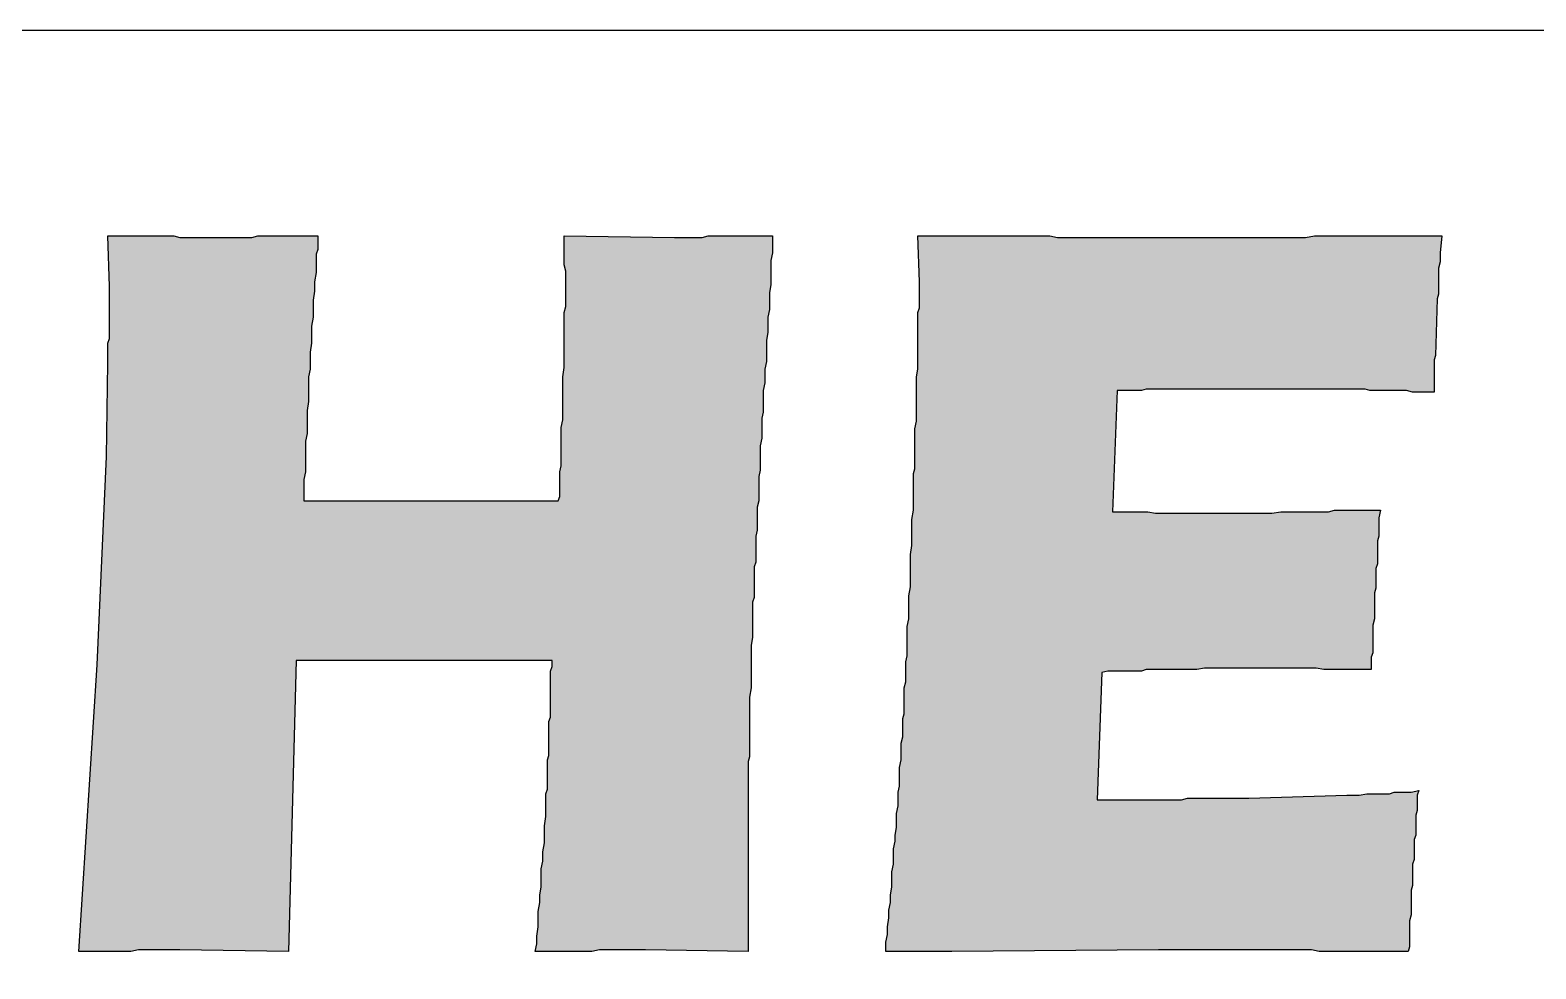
# Model space of a CAD drawing. Extents: x 0 to 37.6, y 0 to 24.
# Drawn here: x 33.078 to 33.893, y 6.915 to 7.422 of the extents above; entities that cross this region are included whole.
import ezdxf

# ---------------------------------------------------------------- set-up
doc = ezdxf.new("R2010")
doc.units = 0
doc.header["$LTSCALE"] = 10
doc.header["$MEASUREMENT"] = 0
doc.layers.add('BDR-18', color=1, linetype='Continuous')

# ---------------------------------------------------------------- blocks, each defined once
blk = doc.blocks.new('hel_logo_borderless')
at = {"layer": 'BDR-18', "linetype": 'ByBlock'}
h = blk.add_hatch(color=256, dxfattribs=at)
h.dxf.hatch_style = 1
h.paths.add_polyline_path([(0.60466, 1.37716), (0.6146, 1.532), (0.61957, 1.64461), (0.6204, 1.69512), (0.6204, 1.6976), (0.6204, 1.70009), (0.6204, 1.70257), (0.6204, 1.70588), (0.62123, 1.70837), (0.62123, 1.71085), (0.62123, 1.71334), (0.62123, 1.71582), (0.62123, 1.71913), (0.62123, 1.72162), (0.62123, 1.7241), (0.62123, 1.72658), (0.62123, 1.72907), (0.62123, 1.73155), (0.62123, 1.73404), (0.62123, 1.73652), (0.6204, 1.76385), (0.62288, 1.76385), (0.62537, 1.76385), (0.63033, 1.76385), (0.6353, 1.76385), (0.63944, 1.76385), (0.64358, 1.76385), (0.64772, 1.76385), (0.65186, 1.76385), (0.656, 1.76385), (0.65931, 1.76302), (0.66263, 1.76302), (0.66594, 1.76302), (0.66925, 1.76302), (0.67256, 1.76302), (0.67505, 1.76302), (0.67753, 1.76302), (0.68002, 1.76302), (0.68498, 1.76302), (0.68664, 1.76302), (0.68995, 1.76302), (0.69244, 1.76302), (0.69492, 1.76302), (0.69823, 1.76302), (0.70154, 1.76385), (0.70486, 1.76385), (0.709, 1.76385), (0.71231, 1.76385), (0.71645, 1.76385), (0.72059, 1.76385), (0.72473, 1.76385), (0.7297, 1.76385), (0.73384, 1.76385), (0.73384, 1.76136), (0.73384, 1.75888), (0.73384, 1.75639), (0.73301, 1.75391), (0.73301, 1.75143), (0.73301, 1.74894), (0.73301, 1.74646), (0.73301, 1.74397), (0.73218, 1.739), (0.73218, 1.73404), (0.73135, 1.72907), (0.73135, 1.7241), (0.73135, 1.71996), (0.73053, 1.71499), (0.73053, 1.71002), (0.73053, 1.70588), (0.7297, 1.70092), (0.7297, 1.69595), (0.7297, 1.69181), (0.72887, 1.68767), (0.72887, 1.6827), (0.72887, 1.67856), (0.72887, 1.67442), (0.72804, 1.66945), (0.72804, 1.66531), (0.72804, 1.66117), (0.72804, 1.65703), (0.72721, 1.65289), (0.72721, 1.64875), (0.72721, 1.64461), (0.72721, 1.64047), (0.72721, 1.63633), (0.72638, 1.63219), (0.72638, 1.62805), (0.72638, 1.62391), (0.72638, 1.6206), (0.86384, 1.6206), (0.86467, 1.62308), (0.86467, 1.62639), (0.86467, 1.62971), (0.86467, 1.63302), (0.86467, 1.63633), (0.86549, 1.63964), (0.86549, 1.64378), (0.86549, 1.64792), (0.86549, 1.65123), (0.86549, 1.65537), (0.86549, 1.66034), (0.86632, 1.66448), (0.86632, 1.66862), (0.86632, 1.67359), (0.86632, 1.67856), (0.86632, 1.68104), (0.86632, 1.6827), (0.86632, 1.68518), (0.86632, 1.68767), (0.86715, 1.69264), (0.86715, 1.69678), (0.86715, 1.70092), (0.86715, 1.70506), (0.86715, 1.7092), (0.86715, 1.71334), (0.86715, 1.71665), (0.86715, 1.71996), (0.86715, 1.72244), (0.86798, 1.72576), (0.86798, 1.72824), (0.86798, 1.73072), (0.86798, 1.73321), (0.86798, 1.73735), (0.86798, 1.739), (0.86798, 1.74149), (0.86798, 1.7448), (0.86715, 1.74811), (0.86715, 1.75143), (0.86715, 1.75474), (0.86715, 1.75971), (0.86715, 1.76385), (0.92677, 1.76302), (0.93008, 1.76302), (0.93174, 1.76302), (0.93422, 1.76302), (0.93588, 1.76302), (0.93919, 1.76302), (0.94167, 1.76302), (0.94498, 1.76385), (0.9483, 1.76385), (0.95244, 1.76385), (0.95658, 1.76385), (0.96072, 1.76385), (0.96486, 1.76385), (0.96734, 1.76385), (0.96983, 1.76385), (0.97231, 1.76385), (0.97479, 1.76385), (0.97728, 1.76385), (0.97976, 1.76385), (0.97976, 1.75971), (0.97976, 1.75474), (0.97893, 1.7506), (0.97893, 1.74563), (0.97893, 1.74149), (0.97893, 1.73735), (0.97811, 1.73321), (0.97811, 1.72824), (0.97811, 1.7241), (0.97728, 1.71996), (0.97728, 1.71582), (0.97728, 1.71168), (0.97645, 1.70754), (0.97645, 1.7034), (0.97645, 1.70009), (0.97645, 1.69595), (0.97562, 1.69181), (0.97562, 1.68767), (0.97562, 1.68436), (0.97479, 1.68021), (0.97479, 1.67607), (0.97479, 1.67276), (0.97479, 1.66862), (0.97397, 1.66531), (0.97397, 1.66117), (0.97397, 1.65786), (0.97397, 1.65455), (0.97314, 1.65041), (0.97314, 1.64709), (0.97314, 1.64378), (0.97314, 1.64047), (0.97314, 1.63716), (0.97231, 1.63385), (0.97231, 1.63053), (0.97231, 1.62722), (0.97231, 1.62391), (0.97231, 1.6206), (0.97148, 1.61728), (0.97148, 1.61397), (0.97148, 1.61066), (0.97148, 1.60818), (0.97148, 1.60486), (0.97065, 1.60155), (0.97065, 1.59907), (0.97065, 1.59576), (0.97065, 1.59327), (0.97065, 1.58996), (0.97065, 1.58748), (0.96983, 1.58499), (0.96983, 1.58168), (0.96983, 1.5792), (0.96983, 1.57671), (0.96983, 1.57423), (0.96983, 1.57092), (0.96983, 1.56843), (0.969, 1.56595), (0.969, 1.56346), (0.969, 1.56098), (0.969, 1.55684), (0.969, 1.55187), (0.969, 1.5469), (0.96817, 1.54276), (0.96817, 1.53862), (0.96817, 1.53365), (0.96817, 1.52951), (0.96817, 1.52455), (0.96817, 1.51958), (0.96734, 1.51461), (0.96734, 1.51047), (0.96734, 1.5055), (0.96734, 1.50302), (0.96734, 1.50053), (0.96734, 1.49805), (0.96734, 1.49556), (0.96734, 1.49308), (0.96734, 1.48977), (0.96734, 1.48728), (0.96734, 1.4848), (0.96734, 1.48232), (0.96651, 1.47983), (0.96651, 1.47735), (0.96651, 1.47486), (0.96651, 1.47155), (0.96651, 1.46907), (0.96651, 1.46658), (0.96651, 1.4641), (0.96651, 1.46162), (0.96651, 1.4583), (0.96651, 1.45582), (0.96651, 1.45334), (0.96651, 1.45002), (0.96651, 1.44754), (0.96651, 1.44506), (0.96651, 1.44174), (0.96651, 1.43926), (0.96651, 1.43677), (0.96651, 1.43346), (0.96651, 1.43098), (0.96651, 1.42767), (0.96651, 1.42518), (0.96651, 1.42187), (0.96651, 1.41939), (0.96651, 1.41607), (0.96651, 1.41359), (0.96651, 1.41028), (0.96651, 1.40779), (0.96651, 1.40448), (0.96651, 1.40117), (0.96651, 1.39869), (0.96651, 1.39537), (0.96651, 1.39289), (0.96651, 1.38958), (0.96651, 1.38627), (0.96651, 1.38295), (0.96651, 1.38047), (0.96651, 1.37716), (0.91104, 1.37798), (0.90689, 1.37798), (0.90524, 1.37798), (0.90275, 1.37798), (0.89944, 1.37798), (0.89696, 1.37798), (0.89365, 1.37798), (0.88951, 1.37798), (0.88619, 1.37798), (0.88205, 1.37716), (0.87791, 1.37716), (0.87295, 1.37716), (0.87046, 1.37716), (0.86798, 1.37716), (0.86549, 1.37716), (0.86301, 1.37716), (0.8597, 1.37716), (0.85721, 1.37716), (0.85473, 1.37716), (0.85142, 1.37716), (0.85225, 1.3813), (0.85225, 1.38544), (0.85307, 1.39041), (0.85307, 1.39455), (0.85307, 1.39869), (0.8539, 1.40365), (0.8539, 1.40779), (0.85473, 1.41193), (0.85473, 1.4169), (0.85473, 1.42187), (0.85556, 1.42601), (0.85556, 1.43098), (0.85639, 1.43595), (0.85639, 1.44009), (0.85639, 1.44506), (0.85721, 1.45002), (0.85721, 1.45251), (0.85721, 1.45499), (0.85721, 1.45748), (0.85721, 1.45996), (0.85721, 1.46244), (0.85804, 1.46493), (0.85804, 1.46741), (0.85804, 1.4699), (0.85804, 1.47238), (0.85804, 1.47486), (0.85804, 1.47818), (0.85804, 1.48066), (0.85887, 1.48314), (0.85887, 1.48563), (0.85887, 1.48811), (0.85887, 1.4906), (0.85887, 1.49308), (0.85887, 1.49639), (0.85887, 1.49888), (0.85887, 1.50136), (0.8597, 1.50385), (0.8597, 1.50633), (0.8597, 1.50964), (0.8597, 1.51213), (0.8597, 1.51461), (0.8597, 1.51792), (0.8597, 1.52041), (0.8597, 1.52289), (0.8597, 1.5262), (0.8597, 1.52869), (0.86053, 1.53117), (0.86053, 1.53448), (0.72224, 1.53448), (0.7181, 1.37716), (0.65931, 1.37798), (0.656, 1.37798), (0.65352, 1.37798), (0.65186, 1.37798), (0.64938, 1.37798), (0.64607, 1.37798), (0.64358, 1.37798), (0.64027, 1.37798), (0.63696, 1.37798), (0.63282, 1.37716), (0.62868, 1.37716), (0.62454, 1.37716), (0.6204, 1.37716), (0.61791, 1.37716), (0.61543, 1.37716), (0.61295, 1.37716), (0.61046, 1.37716), (0.60798, 1.37716)])
h = blk.add_hatch(color=256, dxfattribs=at)
h.dxf.hatch_style = 1
h.paths.add_polyline_path([(1.04104, 1.37716), (1.04104, 1.38212), (1.04186, 1.38627), (1.04186, 1.39041), (1.04269, 1.39537), (1.04269, 1.39951), (1.04352, 1.40365), (1.04352, 1.40779), (1.04435, 1.41193), (1.04435, 1.41607), (1.04435, 1.42021), (1.04518, 1.42435), (1.04518, 1.42849), (1.04518, 1.43263), (1.046, 1.43677), (1.046, 1.44009), (1.04683, 1.44423), (1.04683, 1.44837), (1.04683, 1.45168), (1.04766, 1.45582), (1.04766, 1.45913), (1.04766, 1.46327), (1.04849, 1.46658), (1.04849, 1.4699), (1.04849, 1.47321), (1.04849, 1.47652), (1.04932, 1.48066), (1.04932, 1.48397), (1.04932, 1.48728), (1.04932, 1.48977), (1.05014, 1.49308), (1.05014, 1.49639), (1.05014, 1.4997), (1.05014, 1.50302), (1.05097, 1.5055), (1.05097, 1.50881), (1.05097, 1.51213), (1.05097, 1.51544), (1.05097, 1.51958), (1.0518, 1.52289), (1.0518, 1.5262), (1.0518, 1.52951), (1.0518, 1.53365), (1.05263, 1.53697), (1.05263, 1.54111), (1.05263, 1.54525), (1.05263, 1.54856), (1.05263, 1.5527), (1.05346, 1.55684), (1.05346, 1.56098), (1.05346, 1.56512), (1.05346, 1.56926), (1.05428, 1.57423), (1.05428, 1.57837), (1.05428, 1.58251), (1.05428, 1.58748), (1.05428, 1.59162), (1.05511, 1.59658), (1.05511, 1.60072), (1.05511, 1.60569), (1.05511, 1.61066), (1.05594, 1.61563), (1.05594, 1.61811), (1.05594, 1.6206), (1.05594, 1.62308), (1.05594, 1.62557), (1.05594, 1.62805), (1.05594, 1.63053), (1.05594, 1.63302), (1.05594, 1.6355), (1.05677, 1.63799), (1.05677, 1.64047), (1.05677, 1.64544), (1.05677, 1.65041), (1.05677, 1.65455), (1.05677, 1.65951), (1.0576, 1.66365), (1.0576, 1.66779), (1.0576, 1.67193), (1.0576, 1.67607), (1.0576, 1.68021), (1.0576, 1.68436), (1.0576, 1.68767), (1.05842, 1.69181), (1.05842, 1.69512), (1.05842, 1.69843), (1.05842, 1.70174), (1.05842, 1.70506), (1.05842, 1.70837), (1.05842, 1.71085), (1.05842, 1.71416), (1.05842, 1.71665), (1.05842, 1.71996), (1.05842, 1.72244), (1.05925, 1.72493), (1.05925, 1.72741), (1.05925, 1.73155), (1.05925, 1.73569), (1.05925, 1.739), (1.05842, 1.76385), (1.06256, 1.76385), (1.0667, 1.76385), (1.07002, 1.76385), (1.07416, 1.76385), (1.0783, 1.76385), (1.08161, 1.76385), (1.08575, 1.76385), (1.08989, 1.76385), (1.09403, 1.76385), (1.09817, 1.76385), (1.10314, 1.76385), (1.10728, 1.76385), (1.11142, 1.76385), (1.11556, 1.76385), (1.12053, 1.76385), (1.12467, 1.76385), (1.12963, 1.76385), (1.13377, 1.76302), (1.13874, 1.76302), (1.14288, 1.76302), (1.14785, 1.76302), (1.15282, 1.76302), (1.15779, 1.76302), (1.16276, 1.76302), (1.16524, 1.76302), (1.16772, 1.76302), (1.17021, 1.76302), (1.17269, 1.76302), (1.17518, 1.76302), (1.17766, 1.76302), (1.18014, 1.76302), (1.18263, 1.76302), (1.18511, 1.76302), (1.1876, 1.76302), (1.19008, 1.76302), (1.19256, 1.76302), (1.19505, 1.76302), (1.19836, 1.76302), (1.20084, 1.76302), (1.20333, 1.76302), (1.2083, 1.76302), (1.21327, 1.76302), (1.21741, 1.76302), (1.22237, 1.76302), (1.22734, 1.76302), (1.23231, 1.76302), (1.23645, 1.76302), (1.24142, 1.76302), (1.24556, 1.76302), (1.25053, 1.76302), (1.25467, 1.76302), (1.25963, 1.76302), (1.26378, 1.76302), (1.26792, 1.76302), (1.27288, 1.76385), (1.27702, 1.76385), (1.28116, 1.76385), (1.2853, 1.76385), (1.28944, 1.76385), (1.29358, 1.76385), (1.29772, 1.76385), (1.30186, 1.76385), (1.306, 1.76385), (1.31014, 1.76385), (1.31428, 1.76385), (1.31842, 1.76385), (1.32174, 1.76385), (1.32588, 1.76385), (1.33002, 1.76385), (1.33333, 1.76385), (1.33747, 1.76385), (1.34161, 1.76385), (1.34078, 1.75474), (1.34078, 1.75308), (1.34078, 1.75143), (1.34078, 1.74977), (1.33995, 1.74646), (1.33995, 1.74315), (1.33995, 1.73983), (1.33995, 1.73735), (1.33995, 1.73486), (1.33995, 1.73238), (1.33913, 1.7299), (1.3383, 1.69926), (1.33747, 1.69678), (1.33747, 1.69429), (1.33747, 1.69181), (1.33747, 1.68932), (1.33747, 1.68684), (1.33747, 1.68436), (1.33747, 1.68187), (1.33747, 1.67939), (1.33416, 1.67939), (1.33167, 1.67939), (1.32836, 1.67939), (1.32588, 1.67939), (1.32257, 1.68021), (1.32008, 1.68021), (1.31677, 1.68021), (1.31428, 1.68021), (1.31097, 1.68021), (1.30849, 1.68021), (1.306, 1.68021), (1.30269, 1.68021), (1.30021, 1.68104), (1.29772, 1.68104), (1.29524, 1.68104), (1.29276, 1.68104), (1.29027, 1.68104), (1.28779, 1.68104), (1.2853, 1.68104), (1.28282, 1.68104), (1.27785, 1.68104), (1.27288, 1.68104), (1.26874, 1.68104), (1.26378, 1.68104), (1.25963, 1.68104), (1.25549, 1.68104), (1.25053, 1.68104), (1.24639, 1.68104), (1.24225, 1.68104), (1.23893, 1.68104), (1.23479, 1.68104), (1.23148, 1.68104), (1.22817, 1.68104), (1.22486, 1.68104), (1.22155, 1.68104), (1.21906, 1.68104), (1.21658, 1.68104), (1.21409, 1.68104), (1.21161, 1.68104), (1.20995, 1.68104), (1.20581, 1.68104), (1.2025, 1.68104), (1.19919, 1.68104), (1.19422, 1.68104), (1.19256, 1.68104), (1.19008, 1.68104), (1.1876, 1.68104), (1.18428, 1.68104), (1.1818, 1.68104), (1.17932, 1.68021), (1.176, 1.68021), (1.17269, 1.68021), (1.16938, 1.68021), (1.16607, 1.68021), (1.16358, 1.6148), (1.1669, 1.6148), (1.17104, 1.6148), (1.17435, 1.6148), (1.17849, 1.6148), (1.18263, 1.6148), (1.18677, 1.61397), (1.19091, 1.61397), (1.19588, 1.61397), (1.20002, 1.61397), (1.20416, 1.61397), (1.20913, 1.61397), (1.21327, 1.61397), (1.21823, 1.61397), (1.2232, 1.61397), (1.22817, 1.61397), (1.23065, 1.61397), (1.23314, 1.61397), (1.23479, 1.61397), (1.23728, 1.61397), (1.23976, 1.61397), (1.24307, 1.61397), (1.24639, 1.61397), (1.2497, 1.61397), (1.25467, 1.6148), (1.25881, 1.6148), (1.26129, 1.6148), (1.26378, 1.6148), (1.26626, 1.6148), (1.26874, 1.6148), (1.27206, 1.6148), (1.27454, 1.6148), (1.27785, 1.6148), (1.28034, 1.6148), (1.28365, 1.61563), (1.28696, 1.61563), (1.29027, 1.61563), (1.29358, 1.61563), (1.2969, 1.61563), (1.30104, 1.61563), (1.30435, 1.61563), (1.30849, 1.61563), (1.30766, 1.61149), (1.30766, 1.60652), (1.30766, 1.60155), (1.30683, 1.59907), (1.30683, 1.59741), (1.30683, 1.5941), (1.30683, 1.59162), (1.30683, 1.58913), (1.30683, 1.58665), (1.306, 1.58416), (1.306, 1.58168), (1.306, 1.5792), (1.306, 1.57588), (1.306, 1.5734), (1.30518, 1.57092), (1.30518, 1.56843), (1.30518, 1.56512), (1.30518, 1.56263), (1.30518, 1.55932), (1.30518, 1.55684), (1.30435, 1.55353), (1.30435, 1.55104), (1.30435, 1.54773), (1.30435, 1.54525), (1.30435, 1.54193), (1.30435, 1.53862), (1.30352, 1.53614), (1.30352, 1.53283), (1.30352, 1.52951), (1.30104, 1.52951), (1.29855, 1.52951), (1.29524, 1.52951), (1.29276, 1.52951), (1.29027, 1.52951), (1.28779, 1.52951), (1.2853, 1.52951), (1.28282, 1.52951), (1.27785, 1.52951), (1.27371, 1.53034), (1.26874, 1.53034), (1.2646, 1.53034), (1.26046, 1.53034), (1.25632, 1.53034), (1.25301, 1.53034), (1.24887, 1.53034), (1.24556, 1.53034), (1.24225, 1.53034), (1.23893, 1.53034), (1.23645, 1.53034), (1.23148, 1.53034), (1.22734, 1.53034), (1.2232, 1.53034), (1.21823, 1.53034), (1.21327, 1.53034), (1.20913, 1.52951), (1.20416, 1.52951), (1.19919, 1.52951), (1.1967, 1.52951), (1.19422, 1.52951), (1.19174, 1.52951), (1.18925, 1.52951), (1.18677, 1.52951), (1.18428, 1.52951), (1.1818, 1.52951), (1.17932, 1.52869), (1.17683, 1.52869), (1.17435, 1.52869), (1.17104, 1.52869), (1.16855, 1.52869), (1.16607, 1.52869), (1.16358, 1.52869), (1.1611, 1.52869), (1.15779, 1.52786), (1.1553, 1.45913), (1.18428, 1.45913), (1.1876, 1.45913), (1.19008, 1.45913), (1.19256, 1.45913), (1.19505, 1.45913), (1.19753, 1.45913), (1.20084, 1.45913), (1.20416, 1.45996), (1.20747, 1.45996), (1.21078, 1.45996), (1.21492, 1.45996), (1.21906, 1.45996), (1.2232, 1.45996), (1.22817, 1.45996), (1.23231, 1.45996), (1.23479, 1.45996), (1.23728, 1.45996), (1.29027, 1.46162), (1.29276, 1.46162), (1.2969, 1.46162), (1.30104, 1.46244), (1.30269, 1.46244), (1.30518, 1.46244), (1.30766, 1.46244), (1.31014, 1.46244), (1.31346, 1.46244), (1.31594, 1.46327), (1.31925, 1.46327), (1.32257, 1.46327), (1.32505, 1.46327), (1.32919, 1.4641), (1.32836, 1.46162), (1.32836, 1.4583), (1.32836, 1.45582), (1.32836, 1.45334), (1.32753, 1.45085), (1.32753, 1.44837), (1.32753, 1.44506), (1.32753, 1.44257), (1.32753, 1.44009), (1.32671, 1.4376), (1.32671, 1.43512), (1.32671, 1.43181), (1.32671, 1.42932), (1.32671, 1.42684), (1.32588, 1.42435), (1.32588, 1.42104), (1.32588, 1.41856), (1.32588, 1.41607), (1.32588, 1.41276), (1.32505, 1.41028), (1.32505, 1.40779), (1.32505, 1.40531), (1.32505, 1.402), (1.32505, 1.39951), (1.32505, 1.39703), (1.32422, 1.39372), (1.32422, 1.39123), (1.32422, 1.38875), (1.32422, 1.38544), (1.32422, 1.38295), (1.32422, 1.37964), (1.32339, 1.37716), (1.32008, 1.37716), (1.31594, 1.37716), (1.3118, 1.37716), (1.30849, 1.37716), (1.30435, 1.37716), (1.30021, 1.37716), (1.29607, 1.37716), (1.29193, 1.37716), (1.28779, 1.37716), (1.28365, 1.37716), (1.27951, 1.37716), (1.27537, 1.37716), (1.27123, 1.37798), (1.26709, 1.37798), (1.26295, 1.37798), (1.25881, 1.37798), (1.25467, 1.37798), (1.25053, 1.37798), (1.24639, 1.37798), (1.24225, 1.37798), (1.23728, 1.37798), (1.23314, 1.37798), (1.229, 1.37798), (1.22403, 1.37798), (1.21989, 1.37798), (1.21575, 1.37798), (1.21078, 1.37798), (1.20664, 1.37798), (1.20167, 1.37798), (1.19753, 1.37798), (1.19256, 1.37798), (1.18842, 1.37798), (1.07664, 1.37716)])
for points in [[(0.60466, 1.37716), (0.6146, 1.532), (0.61957, 1.64461), (0.6204, 1.69512), (0.6204, 1.6976), (0.6204, 1.70009), (0.6204, 1.70257), (0.6204, 1.70588), (0.62123, 1.70837), (0.62123, 1.71085), (0.62123, 1.71334), (0.62123, 1.71582), (0.62123, 1.71913), (0.62123, 1.72162), (0.62123, 1.7241), (0.62123, 1.72658), (0.62123, 1.72907), (0.62123, 1.73155), (0.62123, 1.73404), (0.62123, 1.73652), (0.6204, 1.76385), (0.62288, 1.76385), (0.62537, 1.76385), (0.63033, 1.76385), (0.6353, 1.76385), (0.63944, 1.76385), (0.64358, 1.76385), (0.64772, 1.76385), (0.65186, 1.76385), (0.656, 1.76385), (0.65931, 1.76302), (0.66263, 1.76302), (0.66594, 1.76302), (0.66925, 1.76302), (0.67256, 1.76302), (0.67505, 1.76302), (0.67753, 1.76302), (0.68002, 1.76302), (0.68498, 1.76302), (0.68664, 1.76302), (0.68995, 1.76302), (0.69244, 1.76302), (0.69492, 1.76302), (0.69823, 1.76302), (0.70154, 1.76385), (0.70486, 1.76385), (0.709, 1.76385), (0.71231, 1.76385), (0.71645, 1.76385), (0.72059, 1.76385), (0.72473, 1.76385), (0.7297, 1.76385), (0.73384, 1.76385), (0.73384, 1.76136), (0.73384, 1.75888), (0.73384, 1.75639), (0.73301, 1.75391), (0.73301, 1.75143), (0.73301, 1.74894), (0.73301, 1.74646), (0.73301, 1.74397), (0.73218, 1.739), (0.73218, 1.73404), (0.73135, 1.72907), (0.73135, 1.7241), (0.73135, 1.71996), (0.73053, 1.71499), (0.73053, 1.71002), (0.73053, 1.70588), (0.7297, 1.70092), (0.7297, 1.69595), (0.7297, 1.69181), (0.72887, 1.68767), (0.72887, 1.6827), (0.72887, 1.67856), (0.72887, 1.67442), (0.72804, 1.66945), (0.72804, 1.66531), (0.72804, 1.66117), (0.72804, 1.65703), (0.72721, 1.65289), (0.72721, 1.64875), (0.72721, 1.64461), (0.72721, 1.64047), (0.72721, 1.63633), (0.72638, 1.63219), (0.72638, 1.62805), (0.72638, 1.62391), (0.72638, 1.6206), (0.86384, 1.6206), (0.86467, 1.62308), (0.86467, 1.62639), (0.86467, 1.62971), (0.86467, 1.63302), (0.86467, 1.63633), (0.86549, 1.63964), (0.86549, 1.64378), (0.86549, 1.64792), (0.86549, 1.65123), (0.86549, 1.65537), (0.86549, 1.66034), (0.86632, 1.66448), (0.86632, 1.66862), (0.86632, 1.67359), (0.86632, 1.67856), (0.86632, 1.68104), (0.86632, 1.6827), (0.86632, 1.68518), (0.86632, 1.68767), (0.86715, 1.69264), (0.86715, 1.69678), (0.86715, 1.70092), (0.86715, 1.70506), (0.86715, 1.7092), (0.86715, 1.71334), (0.86715, 1.71665), (0.86715, 1.71996), (0.86715, 1.72244), (0.86798, 1.72576), (0.86798, 1.72824), (0.86798, 1.73072), (0.86798, 1.73321), (0.86798, 1.73735), (0.86798, 1.739), (0.86798, 1.74149), (0.86798, 1.7448), (0.86715, 1.74811), (0.86715, 1.75143), (0.86715, 1.75474), (0.86715, 1.75971), (0.86715, 1.76385), (0.92677, 1.76302), (0.93008, 1.76302), (0.93174, 1.76302), (0.93422, 1.76302), (0.93588, 1.76302), (0.93919, 1.76302), (0.94167, 1.76302), (0.94498, 1.76385), (0.9483, 1.76385), (0.95244, 1.76385), (0.95658, 1.76385), (0.96072, 1.76385), (0.96486, 1.76385), (0.96734, 1.76385), (0.96983, 1.76385), (0.97231, 1.76385), (0.97479, 1.76385), (0.97728, 1.76385), (0.97976, 1.76385), (0.97976, 1.75971), (0.97976, 1.75474), (0.97893, 1.7506), (0.97893, 1.74563), (0.97893, 1.74149), (0.97893, 1.73735), (0.97811, 1.73321), (0.97811, 1.72824), (0.97811, 1.7241), (0.97728, 1.71996), (0.97728, 1.71582), (0.97728, 1.71168), (0.97645, 1.70754), (0.97645, 1.7034), (0.97645, 1.70009), (0.97645, 1.69595), (0.97562, 1.69181), (0.97562, 1.68767), (0.97562, 1.68436), (0.97479, 1.68021), (0.97479, 1.67607), (0.97479, 1.67276), (0.97479, 1.66862), (0.97397, 1.66531), (0.97397, 1.66117), (0.97397, 1.65786), (0.97397, 1.65455), (0.97314, 1.65041), (0.97314, 1.64709), (0.97314, 1.64378), (0.97314, 1.64047), (0.97314, 1.63716), (0.97231, 1.63385), (0.97231, 1.63053), (0.97231, 1.62722), (0.97231, 1.62391), (0.97231, 1.6206), (0.97148, 1.61728), (0.97148, 1.61397), (0.97148, 1.61066), (0.97148, 1.60818), (0.97148, 1.60486), (0.97065, 1.60155), (0.97065, 1.59907), (0.97065, 1.59576), (0.97065, 1.59327), (0.97065, 1.58996), (0.97065, 1.58748), (0.96983, 1.58499), (0.96983, 1.58168), (0.96983, 1.5792), (0.96983, 1.57671), (0.96983, 1.57423), (0.96983, 1.57092), (0.96983, 1.56843), (0.969, 1.56595), (0.969, 1.56346), (0.969, 1.56098), (0.969, 1.55684), (0.969, 1.55187), (0.969, 1.5469), (0.96817, 1.54276), (0.96817, 1.53862), (0.96817, 1.53365), (0.96817, 1.52951), (0.96817, 1.52455), (0.96817, 1.51958), (0.96734, 1.51461), (0.96734, 1.51047), (0.96734, 1.5055), (0.96734, 1.50302), (0.96734, 1.50053), (0.96734, 1.49805), (0.96734, 1.49556), (0.96734, 1.49308), (0.96734, 1.48977), (0.96734, 1.48728), (0.96734, 1.4848), (0.96734, 1.48232), (0.96651, 1.47983), (0.96651, 1.47735), (0.96651, 1.47486), (0.96651, 1.47155), (0.96651, 1.46907), (0.96651, 1.46658), (0.96651, 1.4641), (0.96651, 1.46162), (0.96651, 1.4583), (0.96651, 1.45582), (0.96651, 1.45334), (0.96651, 1.45002), (0.96651, 1.44754), (0.96651, 1.44506), (0.96651, 1.44174), (0.96651, 1.43926), (0.96651, 1.43677), (0.96651, 1.43346), (0.96651, 1.43098), (0.96651, 1.42767), (0.96651, 1.42518), (0.96651, 1.42187), (0.96651, 1.41939), (0.96651, 1.41607), (0.96651, 1.41359), (0.96651, 1.41028), (0.96651, 1.40779), (0.96651, 1.40448), (0.96651, 1.40117), (0.96651, 1.39869), (0.96651, 1.39537), (0.96651, 1.39289), (0.96651, 1.38958), (0.96651, 1.38627), (0.96651, 1.38295), (0.96651, 1.38047), (0.96651, 1.37716), (0.91104, 1.37798), (0.90689, 1.37798), (0.90524, 1.37798), (0.90275, 1.37798), (0.89944, 1.37798), (0.89696, 1.37798), (0.89365, 1.37798), (0.88951, 1.37798), (0.88619, 1.37798), (0.88205, 1.37716), (0.87791, 1.37716), (0.87295, 1.37716), (0.87046, 1.37716), (0.86798, 1.37716), (0.86549, 1.37716), (0.86301, 1.37716), (0.8597, 1.37716), (0.85721, 1.37716), (0.85473, 1.37716), (0.85142, 1.37716), (0.85225, 1.3813), (0.85225, 1.38544), (0.85307, 1.39041), (0.85307, 1.39455), (0.85307, 1.39869), (0.8539, 1.40365), (0.8539, 1.40779), (0.85473, 1.41193), (0.85473, 1.4169), (0.85473, 1.42187), (0.85556, 1.42601), (0.85556, 1.43098), (0.85639, 1.43595), (0.85639, 1.44009), (0.85639, 1.44506), (0.85721, 1.45002), (0.85721, 1.45251), (0.85721, 1.45499), (0.85721, 1.45748), (0.85721, 1.45996), (0.85721, 1.46244), (0.85804, 1.46493), (0.85804, 1.46741), (0.85804, 1.4699), (0.85804, 1.47238), (0.85804, 1.47486), (0.85804, 1.47818), (0.85804, 1.48066), (0.85887, 1.48314), (0.85887, 1.48563), (0.85887, 1.48811), (0.85887, 1.4906), (0.85887, 1.49308), (0.85887, 1.49639), (0.85887, 1.49888), (0.85887, 1.50136), (0.8597, 1.50385), (0.8597, 1.50633), (0.8597, 1.50964), (0.8597, 1.51213), (0.8597, 1.51461), (0.8597, 1.51792), (0.8597, 1.52041), (0.8597, 1.52289), (0.8597, 1.5262), (0.8597, 1.52869), (0.86053, 1.53117), (0.86053, 1.53448), (0.72224, 1.53448), (0.7181, 1.37716), (0.65931, 1.37798), (0.656, 1.37798), (0.65352, 1.37798), (0.65186, 1.37798), (0.64938, 1.37798), (0.64607, 1.37798), (0.64358, 1.37798), (0.64027, 1.37798), (0.63696, 1.37798), (0.63282, 1.37716), (0.62868, 1.37716), (0.62454, 1.37716), (0.6204, 1.37716), (0.61791, 1.37716), (0.61543, 1.37716), (0.61295, 1.37716), (0.61046, 1.37716), (0.60798, 1.37716)], [(1.04104, 1.37716), (1.04104, 1.38212), (1.04186, 1.38627), (1.04186, 1.39041), (1.04269, 1.39537), (1.04269, 1.39951), (1.04352, 1.40365), (1.04352, 1.40779), (1.04435, 1.41193), (1.04435, 1.41607), (1.04435, 1.42021), (1.04518, 1.42435), (1.04518, 1.42849), (1.04518, 1.43263), (1.046, 1.43677), (1.046, 1.44009), (1.04683, 1.44423), (1.04683, 1.44837), (1.04683, 1.45168), (1.04766, 1.45582), (1.04766, 1.45913), (1.04766, 1.46327), (1.04849, 1.46658), (1.04849, 1.4699), (1.04849, 1.47321), (1.04849, 1.47652), (1.04932, 1.48066), (1.04932, 1.48397), (1.04932, 1.48728), (1.04932, 1.48977), (1.05014, 1.49308), (1.05014, 1.49639), (1.05014, 1.4997), (1.05014, 1.50302), (1.05097, 1.5055), (1.05097, 1.50881), (1.05097, 1.51213), (1.05097, 1.51544), (1.05097, 1.51958), (1.0518, 1.52289), (1.0518, 1.5262), (1.0518, 1.52951), (1.0518, 1.53365), (1.05263, 1.53697), (1.05263, 1.54111), (1.05263, 1.54525), (1.05263, 1.54856), (1.05263, 1.5527), (1.05346, 1.55684), (1.05346, 1.56098), (1.05346, 1.56512), (1.05346, 1.56926), (1.05428, 1.57423), (1.05428, 1.57837), (1.05428, 1.58251), (1.05428, 1.58748), (1.05428, 1.59162), (1.05511, 1.59658), (1.05511, 1.60072), (1.05511, 1.60569), (1.05511, 1.61066), (1.05594, 1.61563), (1.05594, 1.61811), (1.05594, 1.6206), (1.05594, 1.62308), (1.05594, 1.62557), (1.05594, 1.62805), (1.05594, 1.63053), (1.05594, 1.63302), (1.05594, 1.6355), (1.05677, 1.63799), (1.05677, 1.64047), (1.05677, 1.64544), (1.05677, 1.65041), (1.05677, 1.65455), (1.05677, 1.65951), (1.0576, 1.66365), (1.0576, 1.66779), (1.0576, 1.67193), (1.0576, 1.67607), (1.0576, 1.68021), (1.0576, 1.68436), (1.0576, 1.68767), (1.05842, 1.69181), (1.05842, 1.69512), (1.05842, 1.69843), (1.05842, 1.70174), (1.05842, 1.70506), (1.05842, 1.70837), (1.05842, 1.71085), (1.05842, 1.71416), (1.05842, 1.71665), (1.05842, 1.71996), (1.05842, 1.72244), (1.05925, 1.72493), (1.05925, 1.72741), (1.05925, 1.73155), (1.05925, 1.73569), (1.05925, 1.739), (1.05842, 1.76385), (1.06256, 1.76385), (1.0667, 1.76385), (1.07002, 1.76385), (1.07416, 1.76385), (1.0783, 1.76385), (1.08161, 1.76385), (1.08575, 1.76385), (1.08989, 1.76385), (1.09403, 1.76385), (1.09817, 1.76385), (1.10314, 1.76385), (1.10728, 1.76385), (1.11142, 1.76385), (1.11556, 1.76385), (1.12053, 1.76385), (1.12467, 1.76385), (1.12963, 1.76385), (1.13377, 1.76302), (1.13874, 1.76302), (1.14288, 1.76302), (1.14785, 1.76302), (1.15282, 1.76302), (1.15779, 1.76302), (1.16276, 1.76302), (1.16524, 1.76302), (1.16772, 1.76302), (1.17021, 1.76302), (1.17269, 1.76302), (1.17518, 1.76302), (1.17766, 1.76302), (1.18014, 1.76302), (1.18263, 1.76302), (1.18511, 1.76302), (1.1876, 1.76302), (1.19008, 1.76302), (1.19256, 1.76302), (1.19505, 1.76302), (1.19836, 1.76302), (1.20084, 1.76302), (1.20333, 1.76302), (1.2083, 1.76302), (1.21327, 1.76302), (1.21741, 1.76302), (1.22237, 1.76302), (1.22734, 1.76302), (1.23231, 1.76302), (1.23645, 1.76302), (1.24142, 1.76302), (1.24556, 1.76302), (1.25053, 1.76302), (1.25467, 1.76302), (1.25963, 1.76302), (1.26378, 1.76302), (1.26792, 1.76302), (1.27288, 1.76385), (1.27702, 1.76385), (1.28116, 1.76385), (1.2853, 1.76385), (1.28944, 1.76385), (1.29358, 1.76385), (1.29772, 1.76385), (1.30186, 1.76385), (1.306, 1.76385), (1.31014, 1.76385), (1.31428, 1.76385), (1.31842, 1.76385), (1.32174, 1.76385), (1.32588, 1.76385), (1.33002, 1.76385), (1.33333, 1.76385), (1.33747, 1.76385), (1.34161, 1.76385), (1.34078, 1.75474), (1.34078, 1.75308), (1.34078, 1.75143), (1.34078, 1.74977), (1.33995, 1.74646), (1.33995, 1.74315), (1.33995, 1.73983), (1.33995, 1.73735), (1.33995, 1.73486), (1.33995, 1.73238), (1.33913, 1.7299), (1.3383, 1.69926), (1.33747, 1.69678), (1.33747, 1.69429), (1.33747, 1.69181), (1.33747, 1.68932), (1.33747, 1.68684), (1.33747, 1.68436), (1.33747, 1.68187), (1.33747, 1.67939), (1.33416, 1.67939), (1.33167, 1.67939), (1.32836, 1.67939), (1.32588, 1.67939), (1.32257, 1.68021), (1.32008, 1.68021), (1.31677, 1.68021), (1.31428, 1.68021), (1.31097, 1.68021), (1.30849, 1.68021), (1.306, 1.68021), (1.30269, 1.68021), (1.30021, 1.68104), (1.29772, 1.68104), (1.29524, 1.68104), (1.29276, 1.68104), (1.29027, 1.68104), (1.28779, 1.68104), (1.2853, 1.68104), (1.28282, 1.68104), (1.27785, 1.68104), (1.27288, 1.68104), (1.26874, 1.68104), (1.26378, 1.68104), (1.25963, 1.68104), (1.25549, 1.68104), (1.25053, 1.68104), (1.24639, 1.68104), (1.24225, 1.68104), (1.23893, 1.68104), (1.23479, 1.68104), (1.23148, 1.68104), (1.22817, 1.68104), (1.22486, 1.68104), (1.22155, 1.68104), (1.21906, 1.68104), (1.21658, 1.68104), (1.21409, 1.68104), (1.21161, 1.68104), (1.20995, 1.68104), (1.20581, 1.68104), (1.2025, 1.68104), (1.19919, 1.68104), (1.19422, 1.68104), (1.19256, 1.68104), (1.19008, 1.68104), (1.1876, 1.68104), (1.18428, 1.68104), (1.1818, 1.68104), (1.17932, 1.68021), (1.176, 1.68021), (1.17269, 1.68021), (1.16938, 1.68021), (1.16607, 1.68021), (1.16358, 1.6148), (1.1669, 1.6148), (1.17104, 1.6148), (1.17435, 1.6148), (1.17849, 1.6148), (1.18263, 1.6148), (1.18677, 1.61397), (1.19091, 1.61397), (1.19588, 1.61397), (1.20002, 1.61397), (1.20416, 1.61397), (1.20913, 1.61397), (1.21327, 1.61397), (1.21823, 1.61397), (1.2232, 1.61397), (1.22817, 1.61397), (1.23065, 1.61397), (1.23314, 1.61397), (1.23479, 1.61397), (1.23728, 1.61397), (1.23976, 1.61397), (1.24307, 1.61397), (1.24639, 1.61397), (1.2497, 1.61397), (1.25467, 1.6148), (1.25881, 1.6148), (1.26129, 1.6148), (1.26378, 1.6148), (1.26626, 1.6148), (1.26874, 1.6148), (1.27206, 1.6148), (1.27454, 1.6148), (1.27785, 1.6148), (1.28034, 1.6148), (1.28365, 1.61563), (1.28696, 1.61563), (1.29027, 1.61563), (1.29358, 1.61563), (1.2969, 1.61563), (1.30104, 1.61563), (1.30435, 1.61563), (1.30849, 1.61563), (1.30766, 1.61149), (1.30766, 1.60652), (1.30766, 1.60155), (1.30683, 1.59907), (1.30683, 1.59741), (1.30683, 1.5941), (1.30683, 1.59162), (1.30683, 1.58913), (1.30683, 1.58665), (1.306, 1.58416), (1.306, 1.58168), (1.306, 1.5792), (1.306, 1.57588), (1.306, 1.5734), (1.30518, 1.57092), (1.30518, 1.56843), (1.30518, 1.56512), (1.30518, 1.56263), (1.30518, 1.55932), (1.30518, 1.55684), (1.30435, 1.55353), (1.30435, 1.55104), (1.30435, 1.54773), (1.30435, 1.54525), (1.30435, 1.54193), (1.30435, 1.53862), (1.30352, 1.53614), (1.30352, 1.53283), (1.30352, 1.52951), (1.30104, 1.52951), (1.29855, 1.52951), (1.29524, 1.52951), (1.29276, 1.52951), (1.29027, 1.52951), (1.28779, 1.52951), (1.2853, 1.52951), (1.28282, 1.52951), (1.27785, 1.52951), (1.27371, 1.53034), (1.26874, 1.53034), (1.2646, 1.53034), (1.26046, 1.53034), (1.25632, 1.53034), (1.25301, 1.53034), (1.24887, 1.53034), (1.24556, 1.53034), (1.24225, 1.53034), (1.23893, 1.53034), (1.23645, 1.53034), (1.23148, 1.53034), (1.22734, 1.53034), (1.2232, 1.53034), (1.21823, 1.53034), (1.21327, 1.53034), (1.20913, 1.52951), (1.20416, 1.52951), (1.19919, 1.52951), (1.1967, 1.52951), (1.19422, 1.52951), (1.19174, 1.52951), (1.18925, 1.52951), (1.18677, 1.52951), (1.18428, 1.52951), (1.1818, 1.52951), (1.17932, 1.52869), (1.17683, 1.52869), (1.17435, 1.52869), (1.17104, 1.52869), (1.16855, 1.52869), (1.16607, 1.52869), (1.16358, 1.52869), (1.1611, 1.52869), (1.15779, 1.52786), (1.1553, 1.45913), (1.18428, 1.45913), (1.1876, 1.45913), (1.19008, 1.45913), (1.19256, 1.45913), (1.19505, 1.45913), (1.19753, 1.45913), (1.20084, 1.45913), (1.20416, 1.45996), (1.20747, 1.45996), (1.21078, 1.45996), (1.21492, 1.45996), (1.21906, 1.45996), (1.2232, 1.45996), (1.22817, 1.45996), (1.23231, 1.45996), (1.23479, 1.45996), (1.23728, 1.45996), (1.29027, 1.46162), (1.29276, 1.46162), (1.2969, 1.46162), (1.30104, 1.46244), (1.30269, 1.46244), (1.30518, 1.46244), (1.30766, 1.46244), (1.31014, 1.46244), (1.31346, 1.46244), (1.31594, 1.46327), (1.31925, 1.46327), (1.32257, 1.46327), (1.32505, 1.46327), (1.32919, 1.4641), (1.32836, 1.46162), (1.32836, 1.4583), (1.32836, 1.45582), (1.32836, 1.45334), (1.32753, 1.45085), (1.32753, 1.44837), (1.32753, 1.44506), (1.32753, 1.44257), (1.32753, 1.44009), (1.32671, 1.4376), (1.32671, 1.43512), (1.32671, 1.43181), (1.32671, 1.42932), (1.32671, 1.42684), (1.32588, 1.42435), (1.32588, 1.42104), (1.32588, 1.41856), (1.32588, 1.41607), (1.32588, 1.41276), (1.32505, 1.41028), (1.32505, 1.40779), (1.32505, 1.40531), (1.32505, 1.402), (1.32505, 1.39951), (1.32505, 1.39703), (1.32422, 1.39372), (1.32422, 1.39123), (1.32422, 1.38875), (1.32422, 1.38544), (1.32422, 1.38295), (1.32422, 1.37964), (1.32339, 1.37716), (1.32008, 1.37716), (1.31594, 1.37716), (1.3118, 1.37716), (1.30849, 1.37716), (1.30435, 1.37716), (1.30021, 1.37716), (1.29607, 1.37716), (1.29193, 1.37716), (1.28779, 1.37716), (1.28365, 1.37716), (1.27951, 1.37716), (1.27537, 1.37716), (1.27123, 1.37798), (1.26709, 1.37798), (1.26295, 1.37798), (1.25881, 1.37798), (1.25467, 1.37798), (1.25053, 1.37798), (1.24639, 1.37798), (1.24225, 1.37798), (1.23728, 1.37798), (1.23314, 1.37798), (1.229, 1.37798), (1.22403, 1.37798), (1.21989, 1.37798), (1.21575, 1.37798), (1.21078, 1.37798), (1.20664, 1.37798), (1.20167, 1.37798), (1.19753, 1.37798), (1.19256, 1.37798), (1.18842, 1.37798), (1.07664, 1.37716)]]:
    blk.add_lwpolyline(points, close=True, dxfattribs=at)
at = {"layer": 'Defpoints'}
blk.add_lwpolyline([(0, 0), (0, 1.875), (3, 1.875), (3, 0)], close=True, dxfattribs=at)

msp = doc.modelspace()

# ---------------------------------------------------------------- block references
msp.add_blockref('hel_logo_borderless', (32.5, 5.54687))

doc.saveas('drawing.dxf')
